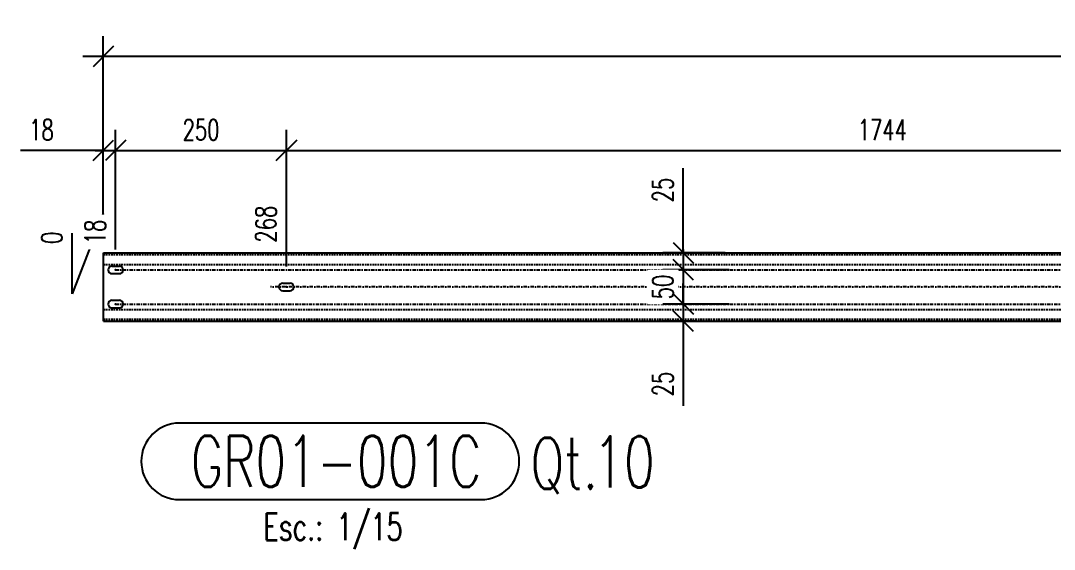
# Model space of a CAD drawing. Extents: x -19306 to -12278, y 10090 to 14699.
# Drawn here: x -19306 to -17793, y 11450 to 12224 of the extents above; entities that cross this region are included whole.
import ezdxf
from ezdxf.enums import TextEntityAlignment as Align

# ---------------------------------------------------------------- set-up
doc = ezdxf.new("R2010")
doc.units = 0
doc.header["$LTSCALE"] = 10
doc.header["$MEASUREMENT"] = 0
doc.linetypes.add('DASHDOT', pattern=[1, 0.5, -0.25, 0, -0.25])
doc.linetypes.add('HIDDEN', pattern=[0.375, 0.25, -0.125])
doc.layers.get('0').update_dxf_attribs({"linetype": 'CONTINUOUS'})
doc.layers.get('Defpoints').update_dxf_attribs({"linetype": 'CONTINUOUS'})
for name, color, linetype in [('A', 2, 'DASHDOT'), ('COTAS', 4, 'CONTINUOUS'), ('FORIR', 4, 'CONTINUOUS'), ('G', 3, 'CONTINUOUS'), ('MARK_QTA', 4, 'CONTINUOUS'), ('MARK_SLOT', 6, 'CONTINUOUS'), ('TR', 6, 'HIDDEN')]:
    doc.layers.add(name, color=color, linetype=linetype)
doc.styles.add('MARK', font='ROMANS', dxfattribs={"width": 0.7})
doc.styles.add('ROMANS', font='romans.shx', dxfattribs={"width": 0.7})
doc.dimstyles.new('1-15', dxfattribs={"dimscale": 15, "dimtxt": 2, "dimasz": 2, "dimexe": 2, "dimexo": 2, "dimgap": 1, "dimtad": 1, "dimdec": 0, "dimzin": 0, "dimdsep": 46, "dimtxsty": 'ROMANS', "dimblk": 'OBLIQUE', "dimcen": 0, "dimdle": 2, "dimclrd": 1, "dimclre": 1, "dimclrt": 4, "dimadec": 0, "dimazin": 0, "dimtfac": 1, "dimtdec": 0, "dimtofl": 0, "dimtmove": 0, "dimatfit": 3, "dimfxl": 1, "dimtfill": 1, "dimtolj": 1, "dimtzin": 0, "dimarcsym": 0})

# ---------------------------------------------------------------- blocks, each defined once
blk = doc.blocks.new('3D_INFOHOLE1')
blk.add_point((0, 0))
at = {"layer": 'FORIR', "flags": 1}
for tag, p in [('DIAMETER', (7.6, -4.3)), ('TYPE', (7.6, -19.3)), ('LENGTH', (7.6, -12))]:
    blk.add_attdef(tag, p, '', height=5.26, dxfattribs=at)
blk = doc.blocks.new('M8_PRO')
at = {"layer": 'MARK_SLOT'}
blk.add_lwpolyline([(3.73, 7.47, 1), (3.73, 0), (33.15, 0, 1), (33.15, 7.47)], format="xyb", close=True, dxfattribs=at)
at = {"style": 'MARK', "width": 0.7, "flags": 1}
for tag, p in [('TRA_PEZ', (-2.51, 11.92)), ('SUN_LIS', (-2.51, 10.85)), ('PUN_LIS', (-2.51, 11.39)), ('DES_PEZ', (-2.51, 10.31)), ('NOT_PEZ', (-2.51, 9.78)), ('TIP_PEZ', (-2.51, 9.24)), ('ING_PEZ', (-2.51, 8.71)), ('MCL_PEZ', (-2.51, 8.17)), ('COD_PEZ', (-2.51, 7.64)), ('COS_PEZ', (-2.51, 7.1)), ('DIM_PRO', (-2.51, 6.57))]:
    blk.add_attdef(tag, p, '', height=0.35, dxfattribs=at)
at = {"style": 'MARK', "width": 0.7}
blk.add_attdef('MAR_PEZ', text='', height=5, dxfattribs=at).set_placement((13.59, 3.73), align=Align.MIDDLE)
at = {"layer": 'MARK_QTA', "style": 'MARK', "width": 0.7}
blk.add_text('Qt.', height=5, dxfattribs=at).set_placement((41.27, 3.31), align=Align.MIDDLE)
blk.add_attdef('QTA_PEZ', (81.82, 1.18), '', height=5, dxfattribs=at)
blk = doc.blocks.new('_OBLIQUE')
at = {"color": 0, "linetype": 'ByBlock'}
blk.add_line((-0.5, -0.5), (0.5, 0.5), dxfattribs=at)
blk = doc.blocks.new('*D84')
at = {"layer": 'COTAS', "color": 1, "lineweight": -2, "transparency": 16777216}
for p, q in [((-19185.1, 11913.8), (-19185.1, 12063.8)), ((-19167.1, 11913.8), (-19167.1, 12063.8)), ((-19185.1, 12033.8), (-19306.1, 12033.8)), ((-19167.1, 12033.8), (-19137.1, 12033.8))]:
    blk.add_line(p, q, dxfattribs=at)
at = {"layer": 'Defpoints', "color": 0, "transparency": 16777216}
for p in [(-19185.1, 12033.8), (-19185.1, 11883.8), (-19167.1, 11883.8)]:
    blk.add_point(p, dxfattribs=at)
at = {"layer": 'COTAS', "color": 1, "lineweight": -2, "transparency": 16777216, "xscale": 30, "yscale": 30, "zscale": 30}
blk.add_blockref('_OBLIQUE', (-19185.1, 12033.8), dxfattribs=at)
at = {"layer": 'COTAS', "color": 1, "lineweight": -2, "transparency": 16777216, "xscale": 30, "yscale": 30, "zscale": 30, "rotation": 180}
blk.add_blockref('_OBLIQUE', (-19167.1, 12033.8), dxfattribs=at)
at = {"layer": 'COTAS', "color": 4, "transparency": 16777216, "insert": (-19275.6, 12063.8), "char_height": 30, "attachment_point": 5, "style": 'ROMANS', "bg_fill": 3, "box_fill_scale": 1.25, "bg_fill_color": 256, "bg_fill_true_color": 13158600, "bg_fill_transparency": 0}
blk.add_mtext('\\A1;18', dxfattribs=at)
blk = doc.blocks.new('*D85')
at = {"layer": 'COTAS', "color": 1, "lineweight": -2, "transparency": 16777216}
for p, q in [((-19167.1, 11913.8), (-19167.1, 12063.8)), ((-18917.1, 11913.8), (-18917.1, 12063.8)), ((-19197.1, 12033.8), (-18887.1, 12033.8))]:
    blk.add_line(p, q, dxfattribs=at)
at = {"layer": 'Defpoints', "color": 0, "transparency": 16777216}
for p in [(-18917.1, 12033.8), (-19167.1, 11883.8), (-18917.1, 11883.8)]:
    blk.add_point(p, dxfattribs=at)
at = {"layer": 'COTAS', "color": 1, "lineweight": -2, "transparency": 16777216, "xscale": 30, "yscale": 30, "zscale": 30, "rotation": 180}
blk.add_blockref('_OBLIQUE', (-19167.1, 12033.8), dxfattribs=at)
at = {"layer": 'COTAS', "color": 1, "lineweight": -2, "transparency": 16777216, "xscale": 30, "yscale": 30, "zscale": 30}
blk.add_blockref('_OBLIQUE', (-18917.1, 12033.8), dxfattribs=at)
at = {"layer": 'COTAS', "color": 4, "transparency": 16777216, "insert": (-19042.1, 12063.8), "char_height": 30, "attachment_point": 5, "style": 'ROMANS', "bg_fill": 3, "box_fill_scale": 1.25, "bg_fill_color": 256, "bg_fill_true_color": 13158600, "bg_fill_transparency": 0}
blk.add_mtext('\\A1;250', dxfattribs=at)
blk = doc.blocks.new('*D86')
at = {"layer": 'COTAS', "color": 1, "lineweight": -2, "transparency": 16777216}
for p, q in [((-18917.1, 11913.8), (-18917.1, 12063.8)), ((-17172.8, 11863.8), (-17172.8, 12063.8)), ((-18947.1, 12033.8), (-17142.8, 12033.8))]:
    blk.add_line(p, q, dxfattribs=at)
at = {"layer": 'Defpoints', "color": 0, "transparency": 16777216}
for p in [(-17172.8, 12033.8), (-18917.1, 11883.8), (-17172.8, 11833.8)]:
    blk.add_point(p, dxfattribs=at)
at = {"layer": 'COTAS', "color": 1, "lineweight": -2, "transparency": 16777216, "xscale": 30, "yscale": 30, "zscale": 30, "rotation": 180}
blk.add_blockref('_OBLIQUE', (-18917.1, 12033.8), dxfattribs=at)
at = {"layer": 'COTAS', "color": 1, "lineweight": -2, "transparency": 16777216, "xscale": 30, "yscale": 30, "zscale": 30}
blk.add_blockref('_OBLIQUE', (-17172.8, 12033.8), dxfattribs=at)
at = {"layer": 'COTAS', "color": 4, "transparency": 16777216, "insert": (-18045, 12063.8), "char_height": 30, "attachment_point": 5, "style": 'ROMANS', "bg_fill": 3, "box_fill_scale": 1.25, "bg_fill_color": 256, "bg_fill_true_color": 13158600, "bg_fill_transparency": 0}
blk.add_mtext('\\A1;1744', dxfattribs=at)
blk = doc.blocks.new('*D92')
at = {"layer": 'COTAS', "color": 1, "lineweight": -2, "transparency": 16777216}
for p, q in [((-19185.1, 11913.8), (-19185.1, 12201.1)), ((-14660.6, 11913.8), (-14660.6, 12201.1)), ((-14630.6, 12171.1), (-19215.1, 12171.1))]:
    blk.add_line(p, q, dxfattribs=at)
at = {"layer": 'Defpoints', "color": 0, "transparency": 16777216}
for p in [(-19185.1, 12171.1), (-19185.1, 11883.8), (-14660.6, 11883.8)]:
    blk.add_point(p, dxfattribs=at)
at = {"layer": 'COTAS', "color": 1, "lineweight": -2, "transparency": 16777216, "xscale": 30, "yscale": 30, "zscale": 30, "rotation": 180}
blk.add_blockref('_OBLIQUE', (-19185.1, 12171.1), dxfattribs=at)
at = {"layer": 'COTAS', "color": 1, "lineweight": -2, "transparency": 16777216, "xscale": 30, "yscale": 30, "zscale": 30}
blk.add_blockref('_OBLIQUE', (-14660.6, 12171.1), dxfattribs=at)
at = {"layer": 'COTAS', "color": 4, "transparency": 16777216, "insert": (-16922.8, 12201.1), "char_height": 30, "attachment_point": 5, "style": 'ROMANS', "bg_fill": 3, "box_fill_scale": 1.25, "bg_fill_color": 256, "bg_fill_true_color": 13158600, "bg_fill_transparency": 0}
blk.add_mtext('\\A1;4525', dxfattribs=at)
blk = doc.blocks.new('*D93')
at = {"layer": 'COTAS', "color": 1, "lineweight": -2, "transparency": 16777216}
for p, q in [((-19185.1, 11941.2), (-19230.5, 11823.8)), ((-19185.1, 11911.2), (-19185.1, 11941.2)), ((-19230.5, 11823.8), (-19230.5, 11912.8))]:
    blk.add_line(p, q, dxfattribs=at)
at = {"layer": 'Defpoints', "color": 0, "transparency": 16777216}
for p in [(-19185.1, 11883.8), (-19185.1, 11881.2)]:
    blk.add_point(p, dxfattribs=at)
at = {"layer": 'COTAS', "color": 4, "transparency": 16777216, "insert": (-19260.5, 11905.8), "char_height": 30, "attachment_point": 5, "rotation": 90, "style": 'ROMANS', "bg_fill": 3, "box_fill_scale": 1.25, "bg_fill_color": 256, "bg_fill_true_color": 13158600, "bg_fill_transparency": 0}
blk.add_mtext('\\A1;0', dxfattribs=at)
at = {"layer": 'Defpoints', "color": 0, "transparency": 16777216}
blk.add_point((-19230.5, 11883.8), dxfattribs=at)
blk = doc.blocks.new('*D94')
at = {"layer": 'COTAS', "color": 1, "lineweight": -2, "transparency": 16777216}
blk.add_line((-19167.1, 11888.8), (-19167.1, 11929.8), dxfattribs=at)
at = {"layer": 'Defpoints', "color": 0, "transparency": 16777216}
blk.add_point((-19167.1, 11858.8), dxfattribs=at)
at = {"layer": 'COTAS', "color": 4, "transparency": 16777216, "insert": (-19197.1, 11914.3), "char_height": 30, "attachment_point": 5, "rotation": 90, "style": 'ROMANS', "bg_fill": 3, "box_fill_scale": 1.25, "bg_fill_color": 256, "bg_fill_true_color": 13158600, "bg_fill_transparency": 0}
blk.add_mtext('\\A1;18', dxfattribs=at)
at = {"layer": 'Defpoints', "color": 0, "transparency": 16777216}
for p in [(-19185.1, 11883.8), (-19167.1, 11883.8)]:
    blk.add_point(p, dxfattribs=at)
blk = doc.blocks.new('*D95')
at = {"layer": 'COTAS', "color": 1, "lineweight": -2, "transparency": 16777216}
blk.add_line((-18917.1, 11863.8), (-18917.1, 11952.8), dxfattribs=at)
at = {"layer": 'Defpoints', "color": 0, "transparency": 16777216}
for p in [(-19185.1, 11883.8), (-18917.1, 11833.8)]:
    blk.add_point(p, dxfattribs=at)
at = {"layer": 'COTAS', "color": 4, "transparency": 16777216, "insert": (-18947.1, 11925.8), "char_height": 30, "attachment_point": 5, "rotation": 90, "style": 'ROMANS', "bg_fill": 3, "box_fill_scale": 1.25, "bg_fill_color": 256, "bg_fill_true_color": 13158600, "bg_fill_transparency": 0}
blk.add_mtext('\\A1;268', dxfattribs=at)
at = {"layer": 'Defpoints', "color": 0, "transparency": 16777216}
blk.add_point((-18917.1, 11883.8), dxfattribs=at)
blk = doc.blocks.new('*D96')
at = {"layer": 'COTAS', "color": 1, "lineweight": -2, "transparency": 16777216}
blk.add_line((-17172.8, 11863.8), (-17172.8, 11972.8), dxfattribs=at)
at = {"layer": 'Defpoints', "color": 0, "transparency": 16777216}
for p in [(-19185.1, 11883.8), (-17172.8, 11883.8), (-17172.8, 11833.8)]:
    blk.add_point(p, dxfattribs=at)
at = {"layer": 'COTAS', "color": 4, "transparency": 16777216, "insert": (-17202.8, 11935.8), "char_height": 30, "attachment_point": 5, "rotation": 90, "style": 'ROMANS', "bg_fill": 3, "box_fill_scale": 1.25, "bg_fill_color": 256, "bg_fill_true_color": 13158600, "bg_fill_transparency": 0}
blk.add_mtext('\\A1;2012', dxfattribs=at)
blk = doc.blocks.new('*D97')
at = {"layer": 'COTAS', "color": 1, "lineweight": -2, "transparency": 16777216}
blk.add_line((-16922.8, 11888.8), (-16922.8, 11972.8), dxfattribs=at)
at = {"layer": 'Defpoints', "color": 0, "transparency": 16777216}
for p in [(-19185.1, 11883.8), (-16922.8, 11883.8), (-16922.8, 11858.8)]:
    blk.add_point(p, dxfattribs=at)
at = {"layer": 'COTAS', "color": 4, "transparency": 16777216, "insert": (-16952.8, 11935.8), "char_height": 30, "attachment_point": 5, "rotation": 90, "style": 'ROMANS', "bg_fill": 3, "box_fill_scale": 1.25, "bg_fill_color": 256, "bg_fill_true_color": 13158600, "bg_fill_transparency": 0}
blk.add_mtext('\\A1;2262', dxfattribs=at)
blk = doc.blocks.new('*D98')
at = {"layer": 'COTAS', "color": 1, "lineweight": -2, "transparency": 16777216}
blk.add_line((-16672.8, 11863.8), (-16672.8, 11972.8), dxfattribs=at)
at = {"layer": 'Defpoints', "color": 0, "transparency": 16777216}
for p in [(-19185.1, 11883.8), (-16672.8, 11883.8), (-16672.8, 11833.8)]:
    blk.add_point(p, dxfattribs=at)
at = {"layer": 'COTAS', "color": 4, "transparency": 16777216, "insert": (-16702.8, 11935.8), "char_height": 30, "attachment_point": 5, "rotation": 90, "style": 'ROMANS', "bg_fill": 3, "box_fill_scale": 1.25, "bg_fill_color": 256, "bg_fill_true_color": 13158600, "bg_fill_transparency": 0}
blk.add_mtext('\\A1;2512', dxfattribs=at)
blk = doc.blocks.new('*D99')
at = {"layer": 'COTAS', "color": 1, "lineweight": -2, "transparency": 16777216}
blk.add_line((-14928.6, 11863.8), (-14928.6, 11972.8), dxfattribs=at)
at = {"layer": 'Defpoints', "color": 0, "transparency": 16777216}
for p in [(-19185.1, 11883.8), (-14928.6, 11883.8), (-14928.6, 11833.8)]:
    blk.add_point(p, dxfattribs=at)
at = {"layer": 'COTAS', "color": 4, "transparency": 16777216, "insert": (-14958.6, 11935.8), "char_height": 30, "attachment_point": 5, "rotation": 90, "style": 'ROMANS', "bg_fill": 3, "box_fill_scale": 1.25, "bg_fill_color": 256, "bg_fill_true_color": 13158600, "bg_fill_transparency": 0}
blk.add_mtext('\\A1;4257', dxfattribs=at)
blk = doc.blocks.new('*D100')
at = {"layer": 'COTAS', "color": 1, "lineweight": -2, "transparency": 16777216}
blk.add_line((-14678.6, 11888.8), (-14678.6, 11972.8), dxfattribs=at)
at = {"layer": 'Defpoints', "color": 0, "transparency": 16777216}
for p in [(-19185.1, 11883.8), (-14678.6, 11883.8), (-14678.6, 11858.8)]:
    blk.add_point(p, dxfattribs=at)
at = {"layer": 'COTAS', "color": 4, "transparency": 16777216, "insert": (-14708.6, 11935.8), "char_height": 30, "attachment_point": 5, "rotation": 90, "style": 'ROMANS', "bg_fill": 3, "box_fill_scale": 1.25, "bg_fill_color": 256, "bg_fill_true_color": 13158600, "bg_fill_transparency": 0}
blk.add_mtext('\\A1;4507', dxfattribs=at)
blk = doc.blocks.new('*D101')
at = {"layer": 'COTAS', "color": 1, "lineweight": -2, "transparency": 16777216}
for p, q in [((-14600.4, 11823.8), (-14600.4, 11972.8)), ((-14660.6, 11911.2), (-14660.6, 11941.2)), ((-14660.6, 11941.2), (-14600.4, 11823.8))]:
    blk.add_line(p, q, dxfattribs=at)
at = {"layer": 'Defpoints', "color": 0, "transparency": 16777216}
for p in [(-19185.1, 11883.8), (-14660.6, 11881.2), (-14600.4, 11883.8)]:
    blk.add_point(p, dxfattribs=at)
at = {"layer": 'COTAS', "color": 4, "transparency": 16777216, "insert": (-14630.4, 11935.8), "char_height": 30, "attachment_point": 5, "rotation": 90, "style": 'ROMANS', "bg_fill": 3, "box_fill_scale": 1.25, "bg_fill_color": 256, "bg_fill_true_color": 13158600, "bg_fill_transparency": 0}
blk.add_mtext('\\A1;4525', dxfattribs=at)
blk = doc.blocks.new('*D102')
at = {"layer": 'COTAS', "color": 1, "lineweight": -2, "transparency": 16777216}
for p, q in [((-18336.2, 11883.8), (-18336.2, 12007.8)), ((-18274.8, 11883.8), (-18366.2, 11883.8)), ((-18269.1, 11858.8), (-18366.2, 11858.8)), ((-18336.2, 11858.8), (-18336.2, 11828.8))]:
    blk.add_line(p, q, dxfattribs=at)
at = {"layer": 'Defpoints', "color": 0, "transparency": 16777216}
for p in [(-18336.2, 11883.8), (-18244.8, 11883.8), (-18239.1, 11858.8)]:
    blk.add_point(p, dxfattribs=at)
at = {"layer": 'COTAS', "color": 1, "lineweight": -2, "transparency": 16777216, "xscale": 30, "yscale": 30, "zscale": 30}
for p, rotation in [((-18336.2, 11883.8), 270), ((-18336.2, 11858.8), 90)]:
    blk.add_blockref('_OBLIQUE', p, dxfattribs=dict(at, rotation=rotation))
at = {"layer": 'COTAS', "color": 4, "transparency": 16777216, "insert": (-18366.2, 11975.8), "char_height": 30, "attachment_point": 5, "rotation": 90, "style": 'ROMANS', "bg_fill": 3, "box_fill_scale": 1.25, "bg_fill_color": 256, "bg_fill_true_color": 13158600, "bg_fill_transparency": 0}
blk.add_mtext('\\A1;25', dxfattribs=at)
blk = doc.blocks.new('*D103')
at = {"layer": 'COTAS', "color": 1, "lineweight": -2, "transparency": 16777216}
for p, q in [((-18336.2, 11888.8), (-18336.2, 11778.8)), ((-18269.1, 11858.8), (-18366.2, 11858.8)), ((-18269.1, 11808.8), (-18366.2, 11808.8))]:
    blk.add_line(p, q, dxfattribs=at)
at = {"layer": 'Defpoints', "color": 0, "transparency": 16777216}
for p in [(-18239.1, 11858.8), (-18239.1, 11808.8)]:
    blk.add_point(p, dxfattribs=at)
at = {"layer": 'COTAS', "color": 1, "lineweight": -2, "transparency": 16777216, "xscale": 30, "yscale": 30, "zscale": 30}
for p, rotation in [((-18336.2, 11858.8), 90), ((-18336.2, 11808.8), 270)]:
    blk.add_blockref('_OBLIQUE', p, dxfattribs=dict(at, rotation=rotation))
at = {"layer": 'COTAS', "color": 4, "transparency": 16777216, "insert": (-18366.2, 11833.8), "char_height": 30, "attachment_point": 5, "rotation": 90, "style": 'ROMANS', "bg_fill": 3, "box_fill_scale": 1.25, "bg_fill_color": 256, "bg_fill_true_color": 13158600, "bg_fill_transparency": 0}
blk.add_mtext('\\A1;50', dxfattribs=at)
at = {"layer": 'Defpoints', "color": 0, "transparency": 16777216}
blk.add_point((-18336.2, 11808.8), dxfattribs=at)
blk = doc.blocks.new('*D104')
at = {"layer": 'COTAS', "color": 1, "lineweight": -2, "transparency": 16777216}
for p, q in [((-18336.2, 11808.8), (-18336.2, 11838.8)), ((-18319.5, 11808.8), (-18366.2, 11808.8)), ((-18319.5, 11783.8), (-18366.2, 11783.8)), ((-18336.2, 11783.8), (-18336.2, 11659.8))]:
    blk.add_line(p, q, dxfattribs=at)
at = {"layer": 'Defpoints', "color": 0, "transparency": 16777216}
for p in [(-18289.5, 11808.8), (-18336.2, 11783.8), (-18289.5, 11783.8)]:
    blk.add_point(p, dxfattribs=at)
at = {"layer": 'COTAS', "color": 1, "lineweight": -2, "transparency": 16777216, "xscale": 30, "yscale": 30, "zscale": 30}
for p, rotation in [((-18336.2, 11808.8), 270), ((-18336.2, 11783.8), 90)]:
    blk.add_blockref('_OBLIQUE', p, dxfattribs=dict(at, rotation=rotation))
at = {"layer": 'COTAS', "color": 4, "transparency": 16777216, "insert": (-18366.2, 11691.8), "char_height": 30, "attachment_point": 5, "rotation": 90, "style": 'ROMANS', "bg_fill": 3, "box_fill_scale": 1.25, "bg_fill_color": 256, "bg_fill_true_color": 13158600, "bg_fill_transparency": 0}
blk.add_mtext('\\A1;25', dxfattribs=at)

msp = doc.modelspace()

# ---------------------------------------------------------------- linework, layer by layer
at = {"layer": 'A'}
for p, q in [((-19167.078, 11858.817), (-14678.578, 11858.817)), ((-14908.981, 11833.817), (-18940.262, 11833.817)), ((-19167.078, 11808.817), (-14678.578, 11808.817))]:
    msp.add_line(p, q, dxfattribs=at)
msp.add_point((-19185.078, 11881.167), dxfattribs=at)
at = {"layer": 'G'}
for p, q in [((-19185.078, 11783.817), (-19185.078, 11883.817)), ((-19185.078, 11883.817), (-14660.578, 11883.817)), ((-19172.578, 11864.317), (-19161.578, 11864.317)), ((-19172.578, 11853.317), (-19161.578, 11853.317)), ((-18922.578, 11839.317), (-18911.578, 11839.317)), ((-18922.578, 11828.317), (-18911.578, 11828.317)), ((-19172.578, 11814.317), (-19161.578, 11814.317)), ((-19172.578, 11803.317), (-19161.578, 11803.317)), ((-19185.078, 11783.817), (-14660.578, 11783.817))]:
    msp.add_line(p, q, dxfattribs=at)
for centre, start, end in [((-19172.578, 11858.817), 90, 270), ((-19161.578, 11858.817), 270, 90), ((-18922.578, 11833.817), 90, 270), ((-18911.578, 11833.817), 270, 90), ((-19172.578, 11808.817), 90, 270), ((-19161.578, 11808.817), 270, 90)]:
    msp.add_arc(centre, 5.5, start, end, dxfattribs=at)
msp.add_point((-19185.078, 11881.167), dxfattribs=at)
at = {"layer": 'TR'}
for p, q in [((-19185.078, 11881.167), (-14660.578, 11881.167)), ((-19185.078, 11866.817), (-14660.578, 11866.817)), ((-19185.078, 11800.817), (-14660.578, 11800.817)), ((-19185.078, 11786.467), (-14660.578, 11786.467))]:
    msp.add_line(p, q, dxfattribs=at)
msp.add_point((-19185.078, 11881.167), dxfattribs=at)

# ---------------------------------------------------------------- block references
for p in [(-19167.078, 11858.817), (-18917.078, 11833.817), (-19167.078, 11808.817)]:
    msp.add_blockref('3D_INFOHOLE1', p)
ref = msp.add_blockref('M8_PRO', (-19129.495, 11522.502), dxfattribs=dict(xscale=15, yscale=15, zscale=15))
ref.add_attrib('MAR_PEZ', 'GR01-001C', dxfattribs={"height": 75, "style": 'MARK', "width": 0.7}).set_placement((-18844.399, 11578.52), align=Align.MIDDLE)
ref.add_attrib('QTA_PEZ', '10', (-18467.928, 11540.187), dxfattribs={"layer": 'MARK_QTA', "height": 75, "style": 'MARK', "width": 0.7})

# ---------------------------------------------------------------- texts
at = {"color": 4, "style": 'MARK', "width": 0.7}
msp.add_text('Esc.: 1/15', height=39.525, dxfattribs=at).set_placement((-18848.867, 11479.896), align=Align.MIDDLE)

# ---------------------------------------------------------------- next in the draw order: dimensions: what is measured, and where the dimension line sits
at = {"layer": 'COTAS'}
dim = msp.add_linear_dim(base=(-19185.078, 12033.79), p1=(-19167.078, 11883.817), p2=(-19185.078, 11883.817), dimstyle='1-15', dxfattribs=at)
dim.commit()
dim.dimension.update_dxf_attribs({"geometry": '*D84', "text_midpoint": (-19275.578, 12063.79)})

# ---------------------------------------------------------------- next in the draw order: dimensions: what is measured, and where the dimension line sits
dim = msp.add_linear_dim(base=(-18917.078, 12033.79), p1=(-19167.078, 11883.817), p2=(-18917.078, 11883.817), dimstyle='1-15', dxfattribs=at)
dim.commit()
dim.dimension.update_dxf_attribs({"geometry": '*D85', "text_midpoint": (-19042.078, 12063.79)})

# ---------------------------------------------------------------- next in the draw order: dimensions: what is measured, and where the dimension line sits
dim = msp.add_linear_dim(base=(-17172.828, 12033.79), p1=(-18917.078, 11883.817), p2=(-17172.828, 11833.817), dimstyle='1-15', override={"dimtmove": 1}, dxfattribs=at)
dim.commit()
dim.dimension.update_dxf_attribs({"geometry": '*D86', "text_midpoint": (-18044.953, 12063.79)})

# ---------------------------------------------------------------- next in the draw order: dimensions: what is measured, and where the dimension line sits
dim = msp.add_linear_dim(base=(-19185.077896701, 12171.094778988), p1=(-14660.577896701, 11883.816908866), p2=(-19185.077896701, 11883.816908866), dimstyle='1-15', dxfattribs=at)
dim.commit()
dim.dimension.update_dxf_attribs({"geometry": '*D92', "text_midpoint": (-16922.827896701, 12201.094778988)})

# ---------------------------------------------------------------- next in the draw order: dimensions: what is measured, and where the dimension line sits
dim = msp.add_ordinate_dim(feature_location=(-19185.077896701, 11881.166908872), offset=(-45.469691395, 2.649999993), dtype=1, origin=(-19185.077896701, 11883.816908866), dimstyle='1-15', dxfattribs=at)
dim.commit()
dim.dimension.update_dxf_attribs({"geometry": '*D93', "text_midpoint": (-19260.547588097, 11905.816908866)})

# ---------------------------------------------------------------- next in the draw order: dimensions: what is measured, and where the dimension line sits
dim = msp.add_ordinate_dim(feature_location=(-19167.078, 11858.817), offset=(0, 25), dtype=1, origin=(-19185.078, 11883.817), dimstyle='1-15', dxfattribs=at)
dim.commit()
dim.dimension.update_dxf_attribs({"geometry": '*D94', "text_midpoint": (-19197.078, 11914.317)})

# ---------------------------------------------------------------- next in the draw order: dimensions: what is measured, and where the dimension line sits
dim = msp.add_ordinate_dim(feature_location=(-18917.078, 11833.817), offset=(0, 50), dtype=1, origin=(-19185.078, 11883.817), dimstyle='1-15', dxfattribs=at)
dim.commit()
dim.dimension.update_dxf_attribs({"geometry": '*D95', "text_midpoint": (-18947.078, 11925.817)})

# ---------------------------------------------------------------- next in the draw order: dimensions: what is measured, and where the dimension line sits
dim = msp.add_ordinate_dim(feature_location=(-17172.828, 11833.817), offset=(0, 50), dtype=1, origin=(-19185.078, 11883.817), dimstyle='1-15', dxfattribs=at)
dim.commit()
dim.dimension.update_dxf_attribs({"geometry": '*D96', "text_midpoint": (-17202.828, 11935.817)})

# ---------------------------------------------------------------- next in the draw order: dimensions: what is measured, and where the dimension line sits
dim = msp.add_ordinate_dim(feature_location=(-16922.828, 11858.817), offset=(0, 25), dtype=1, origin=(-19185.078, 11883.817), dimstyle='1-15', dxfattribs=at)
dim.commit()
dim.dimension.update_dxf_attribs({"geometry": '*D97', "text_midpoint": (-16952.828, 11935.817)})

# ---------------------------------------------------------------- next in the draw order: dimensions: what is measured, and where the dimension line sits
dim = msp.add_ordinate_dim(feature_location=(-16672.828, 11833.817), offset=(0, 50), dtype=1, origin=(-19185.078, 11883.817), dimstyle='1-15', dxfattribs=at)
dim.commit()
dim.dimension.update_dxf_attribs({"geometry": '*D98', "text_midpoint": (-16702.828, 11935.817)})

# ---------------------------------------------------------------- next in the draw order: dimensions: what is measured, and where the dimension line sits
dim = msp.add_ordinate_dim(feature_location=(-14928.577896701, 11833.816908866), offset=(0, 50), dtype=1, origin=(-19185.077896701, 11883.816908866), dimstyle='1-15', dxfattribs=at)
dim.commit()
dim.dimension.update_dxf_attribs({"geometry": '*D99', "text_midpoint": (-14958.577896701, 11935.816908866)})

# ---------------------------------------------------------------- next in the draw order: dimensions: what is measured, and where the dimension line sits
dim = msp.add_ordinate_dim(feature_location=(-14678.577896701, 11858.816908866), offset=(0, 25), dtype=1, origin=(-19185.077896701, 11883.816908866), dimstyle='1-15', dxfattribs=at)
dim.commit()
dim.dimension.update_dxf_attribs({"geometry": '*D100', "text_midpoint": (-14708.577896701, 11935.816908866)})

# ---------------------------------------------------------------- next in the draw order: dimensions: what is measured, and where the dimension line sits
dim = msp.add_ordinate_dim(feature_location=(-14660.577896701, 11881.166908872), offset=(60.133581436, 2.649999993), dtype=1, origin=(-19185.077896701, 11883.816908866), dimstyle='1-15', dxfattribs=at)
dim.commit()
dim.dimension.update_dxf_attribs({"geometry": '*D101', "text_midpoint": (-14630.444315265, 11935.816908866)})

# ---------------------------------------------------------------- next in the draw order: dimensions: what is measured, and where the dimension line sits
dim = msp.add_linear_dim(base=(-18336.22, 11883.817), p1=(-18239.128, 11858.817), p2=(-18244.84, 11883.817), angle=90, dimstyle='1-15', dxfattribs=at)
dim.commit()
dim.dimension.update_dxf_attribs({"geometry": '*D102', "text_midpoint": (-18366.22, 11975.817)})

# ---------------------------------------------------------------- next in the draw order: dimensions: what is measured, and where the dimension line sits
dim = msp.add_linear_dim(base=(-18336.22, 11808.817), p1=(-18239.128, 11858.817), p2=(-18239.128, 11808.817), angle=90, dimstyle='1-15', dxfattribs=at)
dim.commit()
dim.dimension.update_dxf_attribs({"geometry": '*D103', "text_midpoint": (-18336.22, 11833.817), "dimtype": 160})

# ---------------------------------------------------------------- next in the draw order: dimensions: what is measured, and where the dimension line sits
dim = msp.add_linear_dim(base=(-18336.22, 11783.817), p1=(-18289.532, 11808.817), p2=(-18289.532, 11783.817), angle=90, dimstyle='1-15', dxfattribs=at)
dim.commit()
dim.dimension.update_dxf_attribs({"geometry": '*D104', "text_midpoint": (-18366.22, 11691.817)})

doc.saveas('drawing.dxf')
